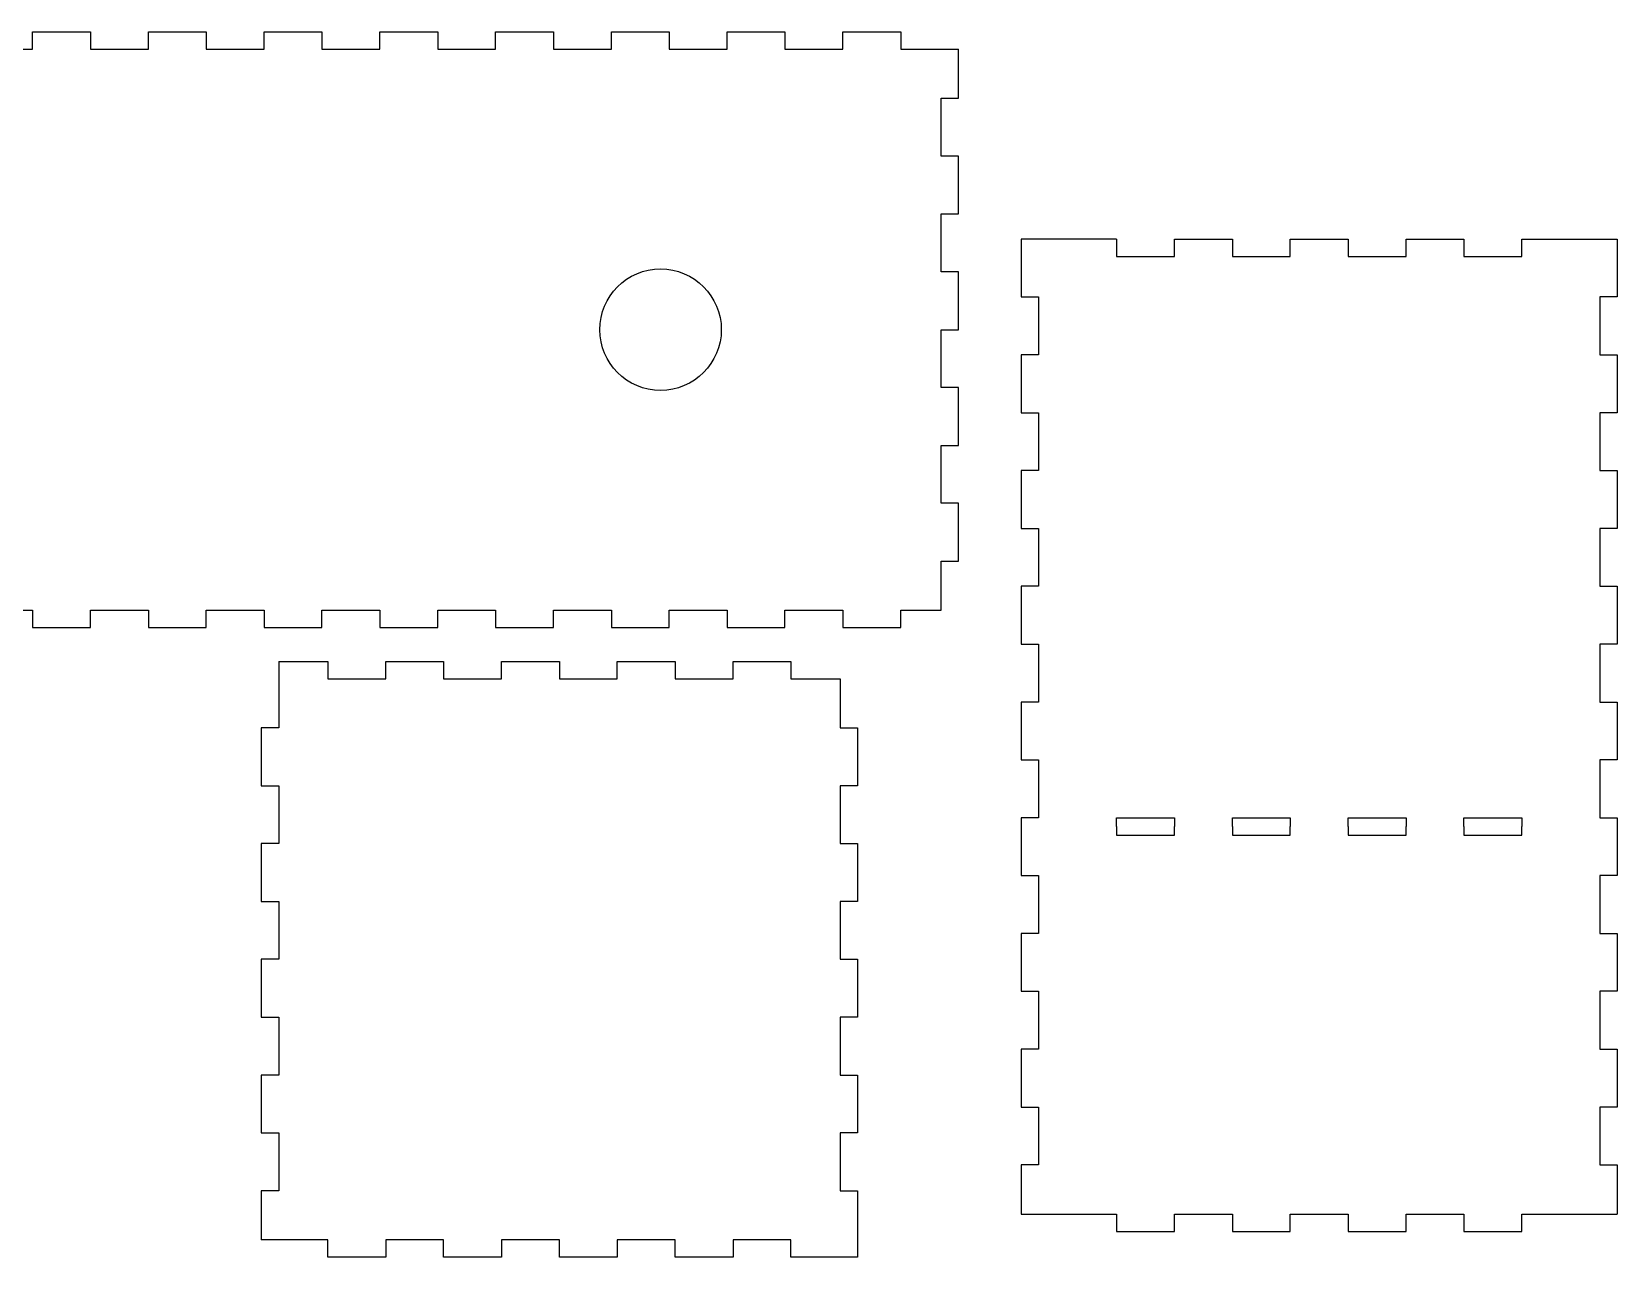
# Model space of a CAD drawing. Header units: millimetres. Extents: x 20 to 587, y 13 to 398.
# Drawn here: x 312.9 to 586.9, y 185.7 to 397.5 of the extents above; entities that cross this region are included whole.
import ezdxf

# ---------------------------------------------------------------- set-up
doc = ezdxf.new("R2010")
doc.units = ezdxf.units.MM

msp = doc.modelspace()

# ---------------------------------------------------------------- linework, layer by layer
for p, q in [((313.04, 394.53), (313.04, 397.53)), ((313.04, 397.53), (323.04, 397.53)), ((323.04, 397.53), (323.04, 394.53)), ((333.04, 394.53), (333.04, 397.53)), ((333.04, 397.53), (343.04, 397.53)), ((343.04, 397.53), (343.04, 394.53)), ((353.04, 394.53), (353.04, 397.53)), ((353.04, 397.53), (363.04, 397.53)), ((363.04, 397.53), (363.04, 394.53)), ((373.04, 394.53), (373.04, 397.53)), ((373.04, 397.53), (383.04, 397.53)), ((383.04, 397.53), (383.04, 394.53)), ((393.04, 394.53), (393.04, 397.53)), ((393.04, 397.53), (403.04, 397.53)), ((403.04, 397.53), (403.04, 394.53)), ((413.04, 394.53), (413.04, 397.53)), ((413.04, 397.53), (423.04, 397.53)), ((423.04, 397.53), (423.04, 394.53)), ((433.04, 394.53), (433.04, 397.53)), ((433.04, 397.53), (443.04, 397.53)), ((443.04, 397.53), (443.04, 394.53)), ((453.04, 394.53), (453.04, 397.53)), ((453.04, 397.53), (463.04, 397.53)), ((463.04, 397.53), (463.04, 394.53)), ((303.04, 394.53), (313.04, 394.53)), ((323.04, 394.53), (333.04, 394.53)), ((343.04, 394.53), (353.04, 394.53)), ((363.04, 394.53), (373.04, 394.53)), ((383.04, 394.53), (393.04, 394.53)), ((403.04, 394.53), (413.04, 394.53)), ((423.04, 394.53), (433.04, 394.53)), ((443.04, 394.53), (453.04, 394.53)), ((463.04, 394.53), (473.04, 394.53)), ((473.04, 386.03), (473.04, 394.53)), ((470.04, 376.03), (470.04, 386.03)), ((470.04, 386.03), (473.04, 386.03)), ((473.04, 376.03), (470.04, 376.03)), ((473.04, 366.03), (473.04, 376.03)), ((470.04, 356.03), (470.04, 366.03)), ((470.04, 366.03), (473.04, 366.03)), ((483.85, 361.68), (483.85, 351.68)), ((500.35, 361.68), (483.85, 361.68)), ((500.35, 361.68), (500.35, 358.68)), ((510.35, 358.68), (510.35, 361.68)), ((510.35, 361.68), (520.35, 361.68)), ((520.35, 361.68), (520.35, 358.68)), ((530.35, 358.68), (530.35, 361.68)), ((530.35, 361.68), (540.35, 361.68)), ((540.35, 361.68), (540.35, 358.68)), ((550.35, 358.68), (550.35, 361.68)), ((550.35, 361.68), (560.35, 361.68)), ((560.35, 361.68), (560.35, 358.68)), ((570.35, 358.68), (570.35, 361.68)), ((570.35, 361.68), (586.85, 361.68)), ((586.85, 361.68), (586.85, 351.68)), ((500.35, 358.68), (510.35, 358.68)), ((520.35, 358.68), (530.35, 358.68)), ((540.35, 358.68), (550.35, 358.68)), ((560.35, 358.68), (570.35, 358.68)), ((473.04, 356.03), (470.04, 356.03)), ((473.04, 346.03), (473.04, 356.03)), ((483.85, 351.68), (486.85, 351.68)), ((486.85, 351.68), (486.85, 341.68)), ((586.85, 351.68), (583.85, 351.68)), ((583.85, 351.68), (583.85, 341.68)), ((470.04, 336.03), (470.04, 346.03)), ((470.04, 346.03), (473.04, 346.03)), ((486.85, 341.68), (483.85, 341.68)), ((483.85, 341.68), (483.85, 331.68)), ((583.85, 341.68), (586.85, 341.68)), ((586.85, 341.68), (586.85, 331.68)), ((473.04, 336.03), (470.04, 336.03)), ((473.04, 326.03), (473.04, 336.03)), ((483.85, 331.68), (486.85, 331.68)), ((486.85, 331.68), (486.85, 321.68)), ((586.85, 331.68), (583.85, 331.68)), ((583.85, 331.68), (583.85, 321.68)), ((470.04, 316.03), (470.04, 326.03)), ((470.04, 326.03), (473.04, 326.03)), ((486.85, 321.68), (483.85, 321.68)), ((483.85, 321.68), (483.85, 311.68)), ((583.85, 321.68), (586.85, 321.68)), ((586.85, 321.68), (586.85, 311.68)), ((473.04, 316.03), (470.04, 316.03)), ((473.04, 306.03), (473.04, 316.03)), ((483.85, 311.68), (486.85, 311.68)), ((486.85, 311.68), (486.85, 301.68)), ((586.85, 311.68), (583.85, 311.68)), ((583.85, 311.68), (583.85, 301.68)), ((470.04, 297.53), (470.04, 306.03)), ((470.04, 306.03), (473.04, 306.03)), ((470.04, 297.53), (470.04, 306.03)), ((470.04, 297.53), (470.04, 306.03)), ((470.04, 297.53), (470.04, 306.03)), ((486.85, 301.68), (483.85, 301.68)), ((483.85, 301.68), (483.85, 291.68)), ((583.85, 301.68), (586.85, 301.68)), ((586.85, 301.68), (586.85, 291.68)), ((303.04, 297.53), (313.04, 297.53)), ((313.04, 297.53), (313.04, 294.53)), ((323.04, 294.53), (323.04, 297.53)), ((323.04, 297.53), (333.04, 297.53)), ((333.04, 297.53), (333.04, 294.53)), ((343.04, 294.53), (343.04, 297.53)), ((343.04, 297.53), (353.04, 297.53)), ((353.04, 297.53), (353.04, 294.53)), ((363.04, 294.53), (363.04, 297.53)), ((363.04, 297.53), (373.04, 297.53)), ((373.04, 297.53), (373.04, 294.53)), ((383.04, 294.53), (383.04, 297.53)), ((383.04, 297.53), (393.04, 297.53)), ((393.04, 297.53), (393.04, 294.53)), ((403.04, 294.53), (403.04, 297.53)), ((403.04, 297.53), (413.04, 297.53)), ((413.04, 297.53), (413.04, 294.53)), ((423.04, 294.53), (423.04, 297.53)), ((423.04, 297.53), (433.04, 297.53)), ((433.04, 297.53), (433.04, 294.53)), ((443.04, 294.53), (443.04, 297.53)), ((443.04, 297.53), (453.04, 297.53)), ((453.04, 297.53), (453.04, 294.53)), ((463.04, 294.53), (463.04, 297.53)), ((313.04, 294.53), (323.04, 294.53)), ((333.04, 294.53), (343.04, 294.53)), ((353.04, 294.53), (363.04, 294.53)), ((373.04, 294.53), (383.04, 294.53)), ((393.04, 294.53), (403.04, 294.53)), ((413.04, 294.53), (423.04, 294.53)), ((433.04, 294.53), (443.04, 294.53)), ((453.04, 294.53), (463.04, 294.53)), ((483.85, 291.68), (486.85, 291.68)), ((486.85, 291.68), (486.85, 281.68)), ((586.85, 291.68), (583.85, 291.68)), ((583.85, 291.68), (583.85, 281.68)), ((355.56, 288.71), (355.56, 287.21)), ((355.56, 288.71), (364.06, 288.71)), ((364.06, 288.71), (364.06, 285.71)), ((374.06, 285.71), (374.06, 288.71)), ((374.06, 288.71), (384.06, 288.71)), ((384.06, 288.71), (384.06, 285.71)), ((394.06, 285.71), (394.06, 288.71)), ((394.06, 288.71), (404.06, 288.71)), ((404.06, 288.71), (404.06, 285.71)), ((414.06, 285.71), (414.06, 288.71)), ((414.06, 288.71), (424.06, 288.71)), ((424.06, 288.71), (424.06, 285.71)), ((434.06, 285.71), (434.06, 288.71)), ((434.06, 288.71), (444.06, 288.71)), ((444.06, 288.71), (444.06, 285.71)), ((355.56, 287.21), (355.56, 277.21)), ((364.06, 285.71), (374.06, 285.71)), ((384.06, 285.71), (394.06, 285.71)), ((404.06, 285.71), (414.06, 285.71)), ((424.06, 285.71), (434.06, 285.71)), ((444.06, 285.71), (452.56, 285.71)), ((452.56, 285.71), (452.56, 277.21)), ((486.85, 281.68), (483.85, 281.68)), ((483.85, 281.68), (483.85, 271.68)), ((583.85, 281.68), (586.85, 281.68)), ((586.85, 281.68), (586.85, 271.68)), ((355.56, 277.21), (352.56, 277.21)), ((352.56, 277.21), (352.56, 267.21)), ((452.56, 277.21), (455.56, 277.21)), ((455.56, 277.21), (455.56, 267.21)), ((483.85, 271.68), (486.85, 271.68)), ((486.85, 271.68), (486.85, 261.68)), ((586.85, 271.68), (583.85, 271.68)), ((583.85, 271.68), (583.85, 261.68)), ((352.56, 267.21), (355.56, 267.21)), ((355.56, 267.21), (355.56, 257.21)), ((455.56, 267.21), (452.56, 267.21)), ((452.56, 267.21), (452.56, 257.21)), ((486.85, 261.68), (483.85, 261.68)), ((483.85, 261.68), (483.85, 251.68)), ((583.85, 261.68), (586.85, 261.68)), ((586.85, 261.68), (586.85, 251.68)), ((355.56, 257.21), (352.56, 257.21)), ((352.56, 257.21), (352.56, 247.21)), ((452.56, 257.21), (455.56, 257.21)), ((455.56, 257.21), (455.56, 247.21)), ((483.85, 251.68), (486.85, 251.68)), ((486.85, 251.68), (486.85, 241.68)), ((586.85, 251.68), (583.85, 251.68)), ((583.85, 251.68), (583.85, 241.68)), ((352.56, 247.21), (355.56, 247.21)), ((355.56, 247.21), (355.56, 237.21)), ((455.56, 247.21), (452.56, 247.21)), ((452.56, 247.21), (452.56, 237.21)), ((486.85, 241.68), (483.85, 241.68)), ((483.85, 241.68), (483.85, 231.68)), ((583.85, 241.68), (586.85, 241.68)), ((586.85, 241.68), (586.85, 231.68)), ((355.56, 237.21), (352.56, 237.21)), ((352.56, 237.21), (352.56, 227.21)), ((452.56, 237.21), (455.56, 237.21)), ((455.56, 237.21), (455.56, 227.21)), ((483.85, 231.68), (486.85, 231.68)), ((486.85, 231.68), (486.85, 221.68)), ((586.85, 231.68), (583.85, 231.68)), ((583.85, 231.68), (583.85, 221.68)), ((352.56, 227.21), (355.56, 227.21)), ((355.56, 227.21), (355.56, 217.21)), ((455.56, 227.21), (452.56, 227.21)), ((452.56, 227.21), (452.56, 217.21)), ((486.85, 221.68), (483.85, 221.68)), ((483.85, 221.68), (483.85, 211.68)), ((583.85, 221.68), (586.85, 221.68)), ((586.85, 221.68), (586.85, 211.68)), ((355.56, 217.21), (352.56, 217.21)), ((352.56, 217.21), (352.56, 207.21)), ((452.56, 217.21), (455.56, 217.21)), ((455.56, 217.21), (455.56, 207.21)), ((483.85, 211.68), (486.85, 211.68)), ((486.85, 211.68), (486.85, 201.68)), ((586.85, 211.68), (583.85, 211.68)), ((583.85, 211.68), (583.85, 201.68)), ((352.56, 207.21), (355.56, 207.21)), ((355.56, 207.21), (355.56, 197.21)), ((455.56, 207.21), (452.56, 207.21)), ((452.56, 207.21), (452.56, 197.21)), ((486.85, 201.68), (483.85, 201.68)), ((483.85, 201.68), (483.85, 193.18)), ((583.85, 201.68), (586.85, 201.68)), ((586.85, 201.68), (586.85, 193.18)), ((355.56, 197.21), (352.56, 197.21)), ((352.56, 197.21), (352.56, 188.71)), ((452.56, 197.21), (455.56, 197.21)), ((455.56, 197.21), (455.56, 185.71)), ((483.85, 193.18), (500.35, 193.18)), ((500.35, 193.18), (500.35, 190.18)), ((510.35, 190.18), (510.35, 193.18)), ((510.35, 193.18), (520.35, 193.18)), ((520.35, 193.18), (520.35, 190.18)), ((530.35, 190.18), (530.35, 193.18)), ((530.35, 193.18), (540.35, 193.18)), ((540.35, 193.18), (540.35, 190.18)), ((550.35, 190.18), (550.35, 193.18)), ((550.35, 193.18), (560.35, 193.18)), ((560.35, 193.18), (560.35, 190.18)), ((570.35, 190.18), (570.35, 193.18)), ((570.35, 193.18), (586.85, 193.18)), ((500.35, 190.18), (510.35, 190.18)), ((520.35, 190.18), (530.35, 190.18)), ((540.35, 190.18), (550.35, 190.18)), ((560.35, 190.18), (570.35, 190.18)), ((364.06, 188.71), (352.56, 188.71)), ((364.06, 185.71), (364.06, 188.71)), ((384.06, 188.71), (374.06, 188.71)), ((374.06, 188.71), (374.06, 185.71)), ((384.06, 185.71), (384.06, 188.71)), ((404.06, 188.71), (394.06, 188.71)), ((394.06, 188.71), (394.06, 185.71)), ((404.06, 185.71), (404.06, 188.71)), ((424.06, 188.71), (414.06, 188.71)), ((414.06, 188.71), (414.06, 185.71)), ((424.06, 185.71), (424.06, 188.71)), ((444.06, 188.71), (434.06, 188.71)), ((434.06, 188.71), (434.06, 185.71)), ((444.06, 185.71), (444.06, 188.71)), ((374.06, 185.71), (364.06, 185.71)), ((394.06, 185.71), (384.06, 185.71)), ((414.06, 185.71), (404.06, 185.71)), ((434.06, 185.71), (424.06, 185.71)), ((454.06, 185.71), (444.06, 185.71)), ((455.56, 185.71), (454.06, 185.71))]:
    msp.add_line(p, q)
at = {"color": 7, "true_color": 0xffffff}
for p, q in [((463.04, 297.53), (470.04, 297.53)), ((500.35, 260.18), (500.35, 261.68)), ((500.35, 261.68), (510.35, 261.68)), ((510.35, 261.68), (510.35, 260.18)), ((520.35, 260.18), (520.35, 261.68)), ((520.35, 261.68), (530.35, 261.68)), ((530.35, 261.68), (530.35, 260.18)), ((540.35, 260.18), (540.35, 261.68)), ((540.35, 261.68), (550.35, 261.68)), ((550.35, 261.68), (550.35, 260.18)), ((560.35, 260.18), (560.35, 261.68)), ((560.35, 261.68), (570.35, 261.68)), ((570.35, 261.68), (570.35, 260.18)), ((500.35, 260.18), (500.35, 258.68)), ((500.35, 258.68), (510.35, 258.68)), ((510.35, 258.68), (510.35, 260.18)), ((520.35, 260.18), (520.35, 258.68)), ((520.35, 258.68), (530.35, 258.68)), ((530.35, 258.68), (530.35, 260.18)), ((540.35, 260.18), (540.35, 258.68)), ((540.35, 258.68), (550.35, 258.68)), ((550.35, 258.68), (550.35, 260.18)), ((560.35, 260.18), (560.35, 258.68)), ((560.35, 258.68), (570.35, 258.68)), ((570.35, 258.68), (570.35, 260.18))]:
    msp.add_line(p, q, dxfattribs=at)
msp.add_circle((421.54, 346.03), 10.5, dxfattribs=at)

doc.saveas('drawing.dxf')
